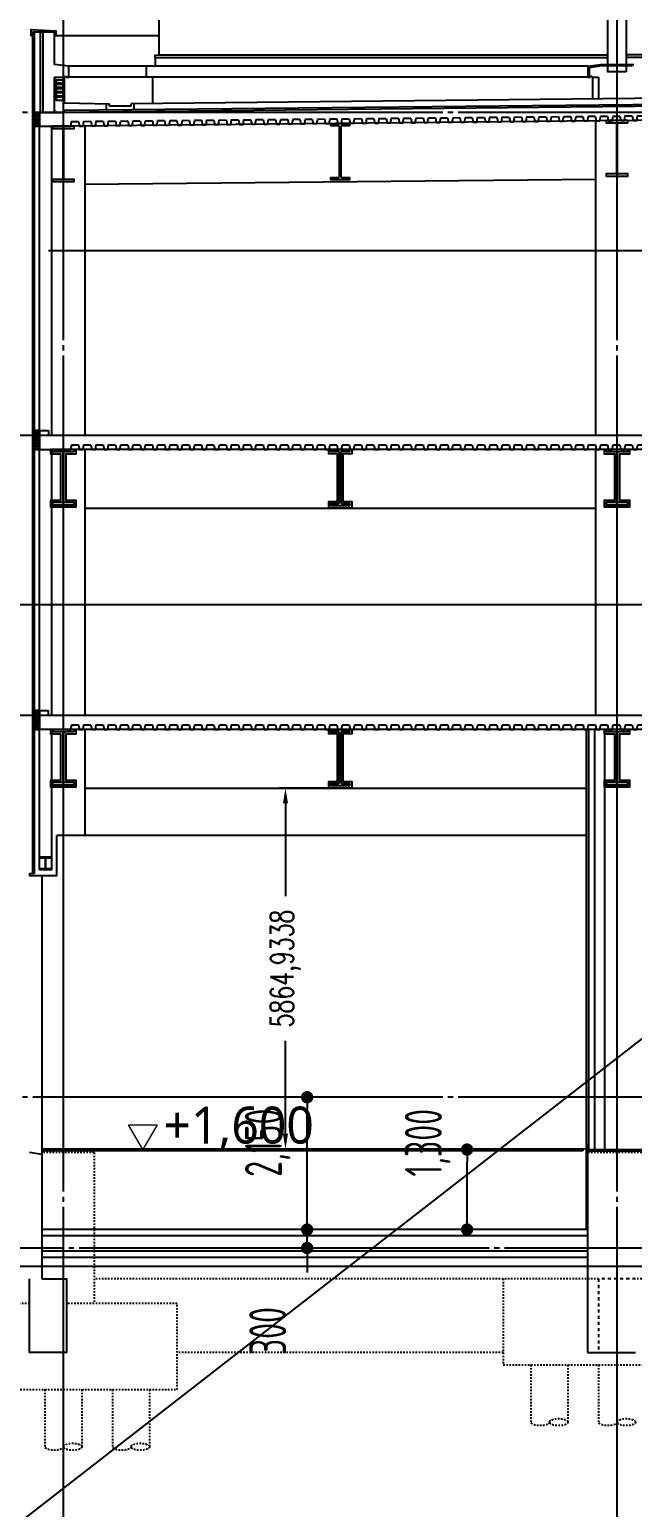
# Model space of a CAD drawing. Header units: millimetres. Extents: x -32710 to 654186, y -254124 to 420220.
# Drawn here: x 28650 to 38450, y 379285 to 403295 of the extents above; entities that cross this region are included whole.
import ezdxf

# ---------------------------------------------------------------- set-up
doc = ezdxf.new("R2010")
doc.units = ezdxf.units.MM
doc.header["$LTSCALE"] = 1000
doc.linetypes.add('TPH12-SEC-@E$0$CENTERK5', pattern=[6.916, 6.667, -0.083, 0.083, -0.083])
doc.linetypes.add('TPH12-SEC-@E$0$DOTK1', pattern=[0.1, 0.05, -0.05])
for name, color, linetype in [('DSMK', 10, 'Continuous'), ('TPH12-SEC-@E$0$A-DIM', 8, 'Continuous'), ('TPH12-SEC-@E$0$H-SIN', 252, 'TPH12-SEC-@E$0$CENTERK5'), ('TPH12-SEC-@E$0$KABE1', 252, 'Continuous'), ('TPH12-SEC-@E$0$KABE3', 252, 'Continuous'), ('TPH12-SEC-@E$0$KABED', 252, 'TPH12-SEC-@E$0$DOTK1'), ('TPH12-SEC-@E$0$SIAGE1', 252, 'Continuous'), ('TPH12-SEC-@E$0$SIAGE2', 252, 'Continuous'), ('TPH12-SEC-@E$0$SIAGE3', 252, 'Continuous'), ('TPH12-SEC-@E$0$SIN-M', 252, 'Continuous'), ('TPH12-SEC-@E$0$STEEL2', 252, 'Continuous'), ('TPH12-SEC-@E$0$STEEL3', 252, 'Continuous'), ('TPH12-SEC-@E$0$SUGATA3', 252, 'Continuous'), ('TPH12-SEC-@E$0$SUGATAD', 252, 'TPH12-SEC-@E$0$DOTK1')]:
    doc.layers.add(name, color=color, linetype=linetype)
doc.layers.add('TPH12-SEC-@E$0$HOJO1', color=252, linetype='Continuous', plot=False)
doc.styles.add('aa-txt', font='simplex.shx', dxfattribs={"width": 0.7, "bigfont": 'chineset.shx'})
doc.styles.add('TPH12-SEC-@E$0$dim-txt', font='isocp.shx', dxfattribs={"width": 0.7, "bigfont": 'chineset.shx'})
doc.styles.add('TPH12-SEC-@E$0$MtXpl_', font='Microsoft JhengHei.ttf')
doc.styles.add('TPH12-SEC-@E$0$STANDARD', font='txt')
doc.dimstyles.new('adim-1500', dxfattribs={"dimscale": 1000, "dimtxt": 0.375, "dimasz": 0.25, "dimexe": 0.1, "dimexo": 0.5, "dimgap": 0.15, "dimtad": 0, "dimdec": 4, "dimtxsty": 'aa-txt', "dimcen": 3.75, "dimclrd": 3, "dimclre": 3, "dimclrt": 256, "dimadec": 0, "dimazin": 0, "dimtfac": 1, "dimtdec": 4, "dimtmove": 0, "dimatfit": 3, "dimfxl": 0.1, "dimarcsym": 0})
doc.dimstyles.new('TPH12-SEC-@E$0$ARCH-dim-2000', dxfattribs={"dimscale": 2000, "dimtxt": 0.3, "dimasz": 0.1, "dimexe": 0.1, "dimexo": 0.1, "dimgap": 0.05, "dimtad": 1, "dimdec": 0, "dimrnd": 0.1, "dimdsep": 46, "dimlunit": 6, "dimtxsty": 'TPH12-SEC-@E$0$dim-txt', "dimblk": 'TPH12-SEC-@E$0$_Dot', "dimblk1": 'TPH12-SEC-@E$0$_Origin', "dimblk2": 'TPH12-SEC-@E$0$_Origin', "dimcen": 2, "dimclrd": 256, "dimclre": 256, "dimclrt": 256, "dimadec": 0, "dimazin": 0, "dimtfac": 1, "dimtdec": 1, "dimtix": 1, "dimtmove": 2, "dimatfit": 3, "dimldrblk": 'TPH12-SEC-@E$0$_Origin', "dimfxl": 1, "dimtvp": 1, "dimtolj": 1, "dimarcsym": 0})
doc.dimstyles.new('TPH12-SEC-@E$0$生成的_樣式__6', dxfattribs={"dimtxt": 60, "dimasz": 30.4, "dimexe": 0.18, "dimexo": 0.0625, "dimgap": 0, "dimtad": 1, "dimdec": 1, "dimzin": 0, "dimdsep": 46, "dimtxsty": 'TPH12-SEC-@E$0$STANDARD', "dimblk": 'TPH12-SEC-@E$0$ARROWHEAD_6', "dimblk1": 'TPH12-SEC-@E$0$ARROWHEAD_6', "dimblk2": 'TPH12-SEC-@E$0$ARROWHEAD_6', "dimcen": 0.09, "dimclrd": 12, "dimclre": 12, "dimclrt": 3, "dimazin": 0, "dimtfac": 1, "dimtdec": 4, "dimtmove": 0, "dimatfit": 3, "dimfxl": 1, "dimtolj": 1, "dimtzin": 0, "dimarcsym": 0})

# ---------------------------------------------------------------- blocks, each defined once
blk = doc.blocks.new('TPH12-SEC-@E$0$_Dot')
at = {"color": 0, "linetype": 'ByBlock', "lineweight": -2}
blk.add_line((-0.5, 0), (-1, 0), dxfattribs=at)
at = {"color": 0, "linetype": 'ByBlock', "const_width": 0.5}
blk.add_lwpolyline([(-0.25, 0, 1), (0.25, 0, 1)], format="xyb", close=True, dxfattribs=at)
blk = doc.blocks.new('*D2606')
at = {"layer": 'DEFPOINTS', "color": 0, "transparency": 16777216}
for p in [(35762, 385100), (35762, 385100), (35762, 383800)]:
    blk.add_point(p, dxfattribs=at)
at = {"layer": 'TPH12-SEC-@E$0$SIN-M', "lineweight": -2, "transparency": 16777216}
blk.add_line((35762, 384000), (35762, 384900), dxfattribs=at)
at = {"layer": 'TPH12-SEC-@E$0$SIN-M', "lineweight": -2, "transparency": 16777216, "xscale": 200, "yscale": 200, "zscale": 200}
for p, rotation in [((35762, 385100), 90), ((35762, 383800), 270)]:
    blk.add_blockref('TPH12-SEC-@E$0$_Dot', p, dxfattribs=dict(at, rotation=rotation))
at = {"layer": 'TPH12-SEC-@E$0$SIN-M', "transparency": 16777216, "insert": (35122, 385210), "char_height": 600, "attachment_point": 5, "rotation": 90, "style": 'TPH12-SEC-@E$0$dim-txt'}
blk.add_mtext('\\A1;1,300', dxfattribs=at)
blk = doc.blocks.new('TPH12-SEC-@E$0$_Origin')
at = {"color": 0, "linetype": 'ByBlock', "lineweight": -2}
blk.add_line((0, 0), (-1, 0), dxfattribs=at)
blk.add_circle((0, 0), 0.5, dxfattribs=at)
blk = doc.blocks.new('*D2608')
at = {"layer": 'DEFPOINTS', "color": 0, "transparency": 16777216}
for p in [(33162, 383800), (33162, 383800), (33162, 383500)]:
    blk.add_point(p, dxfattribs=at)
at = {"layer": 'TPH12-SEC-@E$0$SIN-M', "lineweight": -2, "transparency": 16777216}
for p, q in [((33162, 384000), (33162, 384200)), ((33162, 383500), (33162, 383800)), ((33162, 383300), (33162, 383100))]:
    blk.add_line(p, q, dxfattribs=at)
at = {"layer": 'TPH12-SEC-@E$0$SIN-M', "lineweight": -2, "transparency": 16777216, "xscale": 200, "yscale": 200, "zscale": 200}
for p, rotation in [((33162, 383800), 270), ((33162, 383500), 90)]:
    blk.add_blockref('TPH12-SEC-@E$0$_Dot', p, dxfattribs=dict(at, rotation=rotation))
at = {"layer": 'TPH12-SEC-@E$0$SIN-M', "transparency": 16777216, "insert": (32522, 382150), "char_height": 600, "attachment_point": 5, "rotation": 90, "style": 'TPH12-SEC-@E$0$dim-txt'}
blk.add_mtext('\\A1;300', dxfattribs=at)
blk = doc.blocks.new('*D2609')
at = {"layer": 'DEFPOINTS', "color": 0, "transparency": 16777216}
for p in [(33162, 385950), (33162, 385950), (33162, 383800)]:
    blk.add_point(p, dxfattribs=at)
at = {"layer": 'TPH12-SEC-@E$0$SIN-M', "lineweight": -2, "transparency": 16777216}
blk.add_line((33162, 384000), (33162, 385750), dxfattribs=at)
at = {"layer": 'TPH12-SEC-@E$0$SIN-M', "lineweight": -2, "transparency": 16777216, "xscale": 200, "yscale": 200, "zscale": 200}
for p, rotation in [((33162, 385950), 90), ((33162, 383800), 270)]:
    blk.add_blockref('TPH12-SEC-@E$0$_Dot', p, dxfattribs=dict(at, rotation=rotation))
at = {"layer": 'TPH12-SEC-@E$0$SIN-M', "transparency": 16777216, "insert": (32522, 385210), "char_height": 600, "attachment_point": 5, "rotation": 90, "style": 'TPH12-SEC-@E$0$dim-txt'}
blk.add_mtext('\\A1;2,150', dxfattribs=at)
blk = doc.blocks.new('TPH12-SEC-@E$0$ARROWHEAD_6')
at = {"color": 0, "linetype": 'Continuous', "lineweight": 0}
for p, q in [((0, 0), (-1, 0)), ((-0.5, -0.5), (0.5, 0.5))]:
    blk.add_line(p, q, dxfattribs=at)
blk = doc.blocks.new('*D2866')
at = {"layer": 'DEFPOINTS', "color": 0, "linetype": 'Continuous', "transparency": 16777216}
for p in [(-273201, -2750), (-244950, -2750), (-269552, -8450)]:
    blk.add_point(p, dxfattribs=at)
at = {"layer": 'TPH12-SEC-@E$0$A-DIM', "color": 12, "linetype": 'Continuous', "lineweight": -2, "transparency": 16777216}
for p, q in [((-244950, -2750), (-273201, -2750)), ((-273201, -2780), (-273201, -4767)), ((-273201, -8420), (-273201, -6433)), ((-269552, -8450), (-273201, -8450))]:
    blk.add_line(p, q, dxfattribs=at)
at = {"layer": 'TPH12-SEC-@E$0$A-DIM', "color": 12, "linetype": 'Continuous', "lineweight": -2, "transparency": 16777216, "xscale": 30.40000000000001, "yscale": 30.40000000000001, "zscale": 30.40000000000001}
for p, rotation in [((-273201, -2750), 90), ((-273201, -8450), 270)]:
    blk.add_blockref('TPH12-SEC-@E$0$ARROWHEAD_6', p, dxfattribs=dict(at, rotation=rotation))
at = {"layer": 'TPH12-SEC-@E$0$A-DIM', "color": 3, "linetype": 'Continuous', "lineweight": 0, "transparency": 16777216, "insert": (-273201, -5600), "char_height": 500, "attachment_point": 5, "rotation": 90, "style": 'TPH12-SEC-@E$0$STANDARD'}
blk.add_mtext('\\A1;5700', dxfattribs=at)
blk = doc.blocks.new('*D2867')
at = {"layer": 'DEFPOINTS', "color": 0, "linetype": 'Continuous', "transparency": 16777216}
for p in [(-274476, 0), (-273201, 0), (-244950, -2750)]:
    blk.add_point(p, dxfattribs=at)
at = {"layer": 'TPH12-SEC-@E$0$A-DIM', "color": 12, "linetype": 'Continuous', "lineweight": -2, "transparency": 16777216}
for p, q in [((-274476, 0), (-273200, 0)), ((-273201, -30), (-273201, -500)), ((-273201, -2720), (-273201, -2250)), ((-244950, -2750), (-273201, -2750))]:
    blk.add_line(p, q, dxfattribs=at)
at = {"layer": 'TPH12-SEC-@E$0$A-DIM', "color": 12, "linetype": 'Continuous', "lineweight": -2, "transparency": 16777216, "xscale": 30.40000000000001, "yscale": 30.40000000000001, "zscale": 30.40000000000001}
for p, rotation in [((-273201, 0), 90), ((-273201, -2750), 270)]:
    blk.add_blockref('TPH12-SEC-@E$0$ARROWHEAD_6', p, dxfattribs=dict(at, rotation=rotation))
at = {"layer": 'TPH12-SEC-@E$0$A-DIM', "color": 3, "linetype": 'Continuous', "lineweight": 0, "transparency": 16777216, "insert": (-273201, -1375), "char_height": 500, "attachment_point": 5, "rotation": 90, "style": 'TPH12-SEC-@E$0$STANDARD'}
blk.add_mtext('\\A1;2750', dxfattribs=at)
blk = doc.blocks.new('*D2869')
at = {"layer": 'DEFPOINTS', "color": 0, "linetype": 'Continuous', "transparency": 16777216}
for p in [(-273201, 8000), (-245200, 8000), (-261750, 6200)]:
    blk.add_point(p, dxfattribs=at)
at = {"layer": 'TPH12-SEC-@E$0$A-DIM', "color": 12, "linetype": 'Continuous', "lineweight": -2, "transparency": 16777216}
for p, q in [((-245200, 8000), (-273201, 8000)), ((-273201, 7970), (-273201, 7850)), ((-273201, 6230), (-273201, 6350)), ((-261750, 6200), (-273201, 6200))]:
    blk.add_line(p, q, dxfattribs=at)
at = {"layer": 'TPH12-SEC-@E$0$A-DIM', "color": 12, "linetype": 'Continuous', "lineweight": -2, "transparency": 16777216, "xscale": 30.40000000000001, "yscale": 30.40000000000001, "zscale": 30.40000000000001}
for p, rotation in [((-273201, 8000), 90), ((-273201, 6200), 270)]:
    blk.add_blockref('TPH12-SEC-@E$0$ARROWHEAD_6', p, dxfattribs=dict(at, rotation=rotation))
at = {"layer": 'TPH12-SEC-@E$0$A-DIM', "color": 3, "linetype": 'Continuous', "lineweight": 0, "transparency": 16777216, "insert": (-273201, 7100), "char_height": 500, "attachment_point": 5, "rotation": 90, "style": 'TPH12-SEC-@E$0$STANDARD'}
blk.add_mtext('\\A1;1800', dxfattribs=at)
blk = doc.blocks.new('*D2870')
at = {"layer": 'DEFPOINTS', "color": 0, "linetype": 'Continuous', "transparency": 16777216}
for p in [(-274476, 10750), (-273201, 10750), (-245200, 8000)]:
    blk.add_point(p, dxfattribs=at)
at = {"layer": 'TPH12-SEC-@E$0$A-DIM', "color": 12, "linetype": 'Continuous', "lineweight": -2, "transparency": 16777216}
for p, q in [((-274476, 10750), (-273200, 10750)), ((-273201, 10720), (-273201, 10250)), ((-273201, 8030), (-273201, 8500)), ((-245200, 8000), (-273201, 8000))]:
    blk.add_line(p, q, dxfattribs=at)
at = {"layer": 'TPH12-SEC-@E$0$A-DIM', "color": 12, "linetype": 'Continuous', "lineweight": -2, "transparency": 16777216, "xscale": 30.40000000000001, "yscale": 30.40000000000001, "zscale": 30.40000000000001}
for p, rotation in [((-273201, 10750), 90), ((-273201, 8000), 270)]:
    blk.add_blockref('TPH12-SEC-@E$0$ARROWHEAD_6', p, dxfattribs=dict(at, rotation=rotation))
at = {"layer": 'TPH12-SEC-@E$0$A-DIM', "color": 3, "linetype": 'Continuous', "lineweight": 0, "transparency": 16777216, "insert": (-273201, 9375), "char_height": 500, "attachment_point": 5, "rotation": 90, "style": 'TPH12-SEC-@E$0$STANDARD'}
blk.add_mtext('\\A1;2750', dxfattribs=at)
blk = doc.blocks.new('*D3665')
at = {"layer": 'DEFPOINTS', "color": 0}
for p in [(32810, 390972), (33996, 390972), (30199, 385107)]:
    blk.add_point(p, dxfattribs=at)
at = {"layer": 'DSMK', "color": 3, "lineweight": -2, "transparency": 16777216}
for p, q in [((33496, 390972), (32710, 390972)), ((32810, 390722), (32810, 389215)), ((32810, 385357), (32810, 386865)), ((30699, 385107), (32910, 385107))]:
    blk.add_line(p, q, dxfattribs=at)
at = {"layer": 'DSMK', "color": 3, "transparency": 16777216}
for points in [[(32768, 390722), (32851, 390722), (32810, 390972)], [(32768, 385357), (32851, 385357), (32810, 385107)]]:
    blk.add_solid(points, dxfattribs=at)
at = {"layer": 'DSMK', "transparency": 16777216, "insert": (32810, 388040), "char_height": 375, "attachment_point": 5, "rotation": 90, "style": 'aa-txt'}
blk.add_mtext('5864,9338', dxfattribs=at)
blk = doc.blocks.new('TPH12-SEC-@E$0$A$C9ff6b36b')
at = {"layer": 'TPH12-SEC-@E$0$A-DIM', "color": 3, "lineweight": 0}
for p, q in [((-260807.61, -850), (-261039.61, -450)), ((-261039.61, -450), (-260575.61, -450)), ((-260575.61, -450), (-260807.61, -850))]:
    blk.add_line(p, q, dxfattribs=at)
at = {"layer": 'TPH12-SEC-@E$0$A-DIM', "color": 12, "lineweight": 0}
for q in [(-261607.61, -850), (-260507.61, -850)]:
    blk.add_line((-260807.61, -850), q, dxfattribs=at)
at = {"layer": 'TPH12-SEC-@E$0$A-DIM', "color": 3, "style": 'TPH12-SEC-@E$0$MtXpl_'}
blk.add_text('+1,600', height=600, dxfattribs=at).set_placement((-260472.83, -753.15))
at = {"layer": 'TPH12-SEC-@E$0$A-DIM', "color": 12, "linetype": 'Continuous', "lineweight": 0}
for base, p1, p2, picture, middle in [((-273200.66, 10750), (-245200, 8000), (-274476.16, 10750), '*D2870', (-273200.66, 9375)), ((-273200.66, 8000), (-261750, 6200), (-245200, 8000), '*D2869', (-273200.66, 7100)), ((-273200.66, 0), (-244950, -2750), (-274476.16, 0), '*D2867', (-273200.66, -1375)), ((-273200.66, -2750), (-269551.9, -8450), (-244950, -2750), '*D2866', (-273200.66, -5600))]:
    dim = blk.add_linear_dim(base=base, p1=p1, p2=p2, angle=90, dimstyle='TPH12-SEC-@E$0$生成的_樣式__6', override={"dimtxt": 500, "dimdec": 0}, dxfattribs=at)
    dim.commit()
    dim.dimension.update_dxf_attribs({"geometry": picture, "text_midpoint": middle, "dimtype": 128, "text_rotation": 90})
blk = doc.blocks.new('TPH12-SEC-@E')
at = {"layer": 'TPH12-SEC-@E$0$SIAGE3'}
h = blk.add_hatch(dxfattribs=at)
h.set_pattern_fill('ANSI37', color=256, scale=10, style=0)
h.paths.add_polyline_path([(28735, 401725), (28810, 401725), (28810, 401950), (28735, 401950)])
h = blk.add_hatch(dxfattribs=at)
h.set_pattern_fill('ANSI37', color=256, scale=10, style=0)
h.set_pattern_definition([(45, (-264255, -75250), (-22.4506403, 22.4506403), []), (135, (-264255, -75250), (-22.4506403, -22.4506403), [])])
h.paths.add_polyline_path([(28735, 396475), (28810, 396475), (28810, 396780), (28735, 396780)])
h = blk.add_hatch(dxfattribs=at)
h.set_pattern_fill('ANSI37', color=256, scale=10, style=0)
h.set_pattern_definition([(45, (-264255, -79800), (-22.4506403, 22.4506403), []), (135, (-264255, -79800), (-22.4506403, -22.4506403), [])])
h.paths.add_polyline_path([(28735, 391925), (28810, 391925), (28810, 392230), (28735, 392230)])
at = {"layer": 'TPH12-SEC-@E$0$H-SIN'}
for p, q in [((29200, 377500), (29200, 414000)), ((38200, 377500), (38200, 414000)), ((49200, 401950), (18729.6, 401950)), ((298929.6, 396700), (18729.6, 396700)), ((49200, 392150), (18729.6, 392150)), ((49200, 385950), (18729.6, 385950)), ((298929.6, 383500), (18729.6, 383500))]:
    blk.add_line(p, q, dxfattribs=at)
at = {"layer": 'TPH12-SEC-@E$0$HOJO1'}
blk.add_line((47500, 399700), (28960, 399700), dxfattribs=at)
at = {"layer": 'TPH12-SEC-@E$0$KABE1'}
for p, q in [((28870, 401950), (28870, 403255)), ((29220, 402520), (29230, 402520)), ((37730, 402520), (37770, 402520)), ((37790, 402520), (37800, 402520)), ((28810, 401950), (28810, 401725)), ((28810, 401950), (29200, 401950)), ((28810, 401725), (29320, 401725)), ((28810, 396780), (28810, 396475)), ((28810, 396780), (28960, 396780)), ((28960, 396780), (28960, 396700)), ((28810, 396475), (29320, 396475)), ((28810, 392230), (28960, 392230)), ((28810, 392230), (28810, 392130)), ((28810, 392230), (28810, 391925)), ((28960, 392150), (28960, 392230)), ((29320, 391925), (28810, 391925)), ((37700, 391925), (37700, 385100)), ((28850, 385020), (28650, 385050)), ((28850, 385020), (28850, 383000)), ((37720, 383800), (37720, 381800)), ((37720, 383450), (28850, 383450)), ((37720, 381800), (38500, 381800))]:
    blk.add_line(p, q, dxfattribs=at)
for points in [[(29230, 402520), (29230, 402535), (29245, 402535), (29250, 402520)], [(37790, 402520), (37790, 402535), (37775, 402535), (37770, 402520)], [(28850, 383000), (29250, 383000), (29250, 381800), (28650, 381800), (28650, 383000)]]:
    blk.add_lwpolyline(points, dxfattribs=at)
at = {"layer": 'TPH12-SEC-@E$0$KABE3'}
for p, q in [((37750, 402680), (37950, 402710)), ((37750, 402520), (37750, 402680)), ((37950, 402710), (38450, 402710)), ((46670, 402124.7), (29200, 401950)), ((29900, 401987), (29900, 402084.6)), ((30350, 401991.5), (30350, 402091.5)), ((37720, 385080), (47650, 385080)), ((37720, 385080), (37720, 383800)), ((37720, 383700), (28850, 383700))]:
    blk.add_line(p, q, dxfattribs=at)
at = {"layer": 'TPH12-SEC-@E$0$KABE3', "const_width": 10}
blk.add_lwpolyline([(29096.7, 401958.5), (29055.2, 402000), (29055.2, 402470)], dxfattribs=at)
at = {"layer": 'TPH12-SEC-@E$0$KABED'}
for p, q in [((38500, 383000), (37900, 383000)), ((37900, 383000), (37900, 381800))]:
    blk.add_line(p, q, dxfattribs=at)
at = {"layer": 'TPH12-SEC-@E$0$SIAGE1'}
for p, q in [((28700, 403255), (28700, 389590)), ((29050, 403255), (28900, 403255)), ((29050, 403255), (29050, 402730)), ((29290, 402700), (29050, 402730)), ((29290, 402520), (29290, 402700)), ((37730, 402700), (37930, 402730)), ((37730, 402520), (37730, 402700)), ((37930, 402730), (38470, 402730)), ((29220, 402100.6), (29220, 402520)), ((29250, 402520), (29290, 402520)), ((37800, 402520), (37800, 402166)), ((46500, 402253), (30300, 402091)), ((46500, 402153), (29220, 401980.2)), ((29950, 402083.4), (29220, 402100.6)), ((29220, 401959.7), (29220, 401980.2)), ((29950, 402050), (29950, 402083.4)), ((30300, 402050), (29950, 402050)), ((30300, 402050), (30300, 402091)), ((47600, 396700), (28960, 396700)), ((47500, 392150), (28960, 392150)), ((38000, 385100), (38000, 391925)), ((29094.9, 389560), (29094.9, 390200)), ((37700, 390200), (29094.9, 390200)), ((28725, 389590), (28700, 389590)), ((37700, 385100), (47650, 385100)), ((37700, 385100), (37700, 383800)), ((37720, 383800), (28850, 383800))]:
    blk.add_line(p, q, dxfattribs=at)
for points in [[(28700, 403195), (28675, 403195), (28675, 403295), (29075, 403275), (29075, 403195), (29050, 403195)], [(28725, 389635), (28725, 389585), (28650, 389580), (28650, 389550), (29094.9, 389550), (29094.9, 389560)], [(37719.5, 385192.4), (37719.5, 385110), (37642.5, 385107.1), (37642.5, 385077.1)]]:
    blk.add_lwpolyline(points, dxfattribs=at)
at = {"layer": 'TPH12-SEC-@E$0$SIAGE2'}
blk.add_line((29060, 402470), (29050, 402470), dxfattribs=at)
for points in [[(29262, 401725.6), (29320, 401726.2), (29334.2, 401801.3), (29446.2, 401802.5)], [(29446.2, 401802.5), (29462, 401727.6), (29520, 401728.2), (29534.2, 401803.3), (29646.2, 401804.5)], [(29646.2, 401804.5), (29662, 401729.6), (29720, 401730.2), (29734.2, 401805.3), (29846.2, 401806.5)], [(29846.2, 401806.5), (29862, 401731.6), (29920, 401732.2), (29934.2, 401807.3), (30046.2, 401808.5)], [(30046.2, 401808.5), (30062, 401733.6), (30120, 401734.2), (30134.2, 401809.3), (30246.2, 401810.5)], [(30246.2, 401810.5), (30261.9, 401735.6), (30319.9, 401736.2), (30334.2, 401811.3), (30446.2, 401812.5)], [(30446.2, 401812.5), (30461.9, 401737.6), (30519.9, 401738.2), (30534.2, 401813.3), (30646.2, 401814.5)], [(30646.2, 401814.5), (30661.9, 401739.6), (30719.9, 401740.2), (30734.2, 401815.3), (30846.2, 401816.5)], [(30846.2, 401816.5), (30861.9, 401741.6), (30919.9, 401742.2), (30934.2, 401817.3), (31046.2, 401818.5)], [(31046.2, 401818.5), (31061.9, 401743.6), (31119.9, 401744.2), (31134.2, 401819.3), (31246.1, 401820.5)], [(31246.1, 401820.5), (31261.9, 401745.6), (31319.9, 401746.2), (31334.1, 401821.3), (31446.1, 401822.5)], [(31446.1, 401822.5), (31461.9, 401747.6), (31519.9, 401748.2), (31534.1, 401823.3), (31646.1, 401824.5)], [(31646.1, 401824.5), (31661.9, 401749.6), (31719.9, 401750.2), (31734.1, 401825.3), (31846.1, 401826.5)], [(31846.1, 401826.5), (31861.9, 401751.6), (31919.9, 401752.2), (31934.1, 401827.3), (32046.1, 401828.5)], [(32046.1, 401828.5), (32061.9, 401753.6), (32119.9, 401754.2), (32134.1, 401829.3), (32246.1, 401830.5)], [(32246.1, 401830.5), (32261.8, 401755.6), (32319.8, 401756.2), (32334.1, 401831.3), (32446.1, 401832.5)], [(32446.1, 401832.5), (32461.8, 401757.6), (32519.8, 401758.2), (32534.1, 401833.3), (32646.1, 401834.5)], [(32646.1, 401834.5), (32661.8, 401759.6), (32719.8, 401760.2), (32734.1, 401835.3), (32846.1, 401836.5)], [(32846.1, 401836.5), (32861.8, 401761.6), (32919.8, 401762.2), (32934.1, 401837.3), (33046.1, 401838.5)], [(33046.1, 401838.5), (33061.8, 401763.6), (33119.8, 401764.2), (33134.1, 401839.3), (33246, 401840.5)], [(33246, 401840.5), (33261.8, 401765.6), (33319.8, 401766.2), (33334, 401841.3), (33446, 401842.5)], [(33446, 401842.5), (33461.8, 401767.6), (33519.8, 401768.2), (33534, 401843.3), (33646, 401844.5)], [(33646, 401844.5), (33661.8, 401769.6), (33719.8, 401770.2), (33734, 401845.3), (33846, 401846.5)], [(33846, 401846.5), (33861.8, 401771.6), (33919.8, 401772.2), (33934, 401847.3), (34046, 401848.5)], [(34046, 401848.5), (34061.8, 401773.6), (34119.8, 401774.2), (34134, 401849.3), (34246, 401850.5)], [(34246, 401850.5), (34261.7, 401775.6), (34319.7, 401776.2), (34334, 401851.3), (34446, 401852.5)], [(34446, 401852.5), (34461.7, 401777.6), (34519.7, 401778.2), (34534, 401853.3), (34646, 401854.5)], [(34646, 401854.5), (34661.7, 401779.6), (34719.7, 401780.2), (34734, 401855.3), (34846, 401856.5)], [(34846, 401856.5), (34861.7, 401781.6), (34919.7, 401782.2), (34934, 401857.3), (35046, 401858.5)], [(35046, 401858.5), (35061.7, 401783.6), (35119.7, 401784.2), (35134, 401859.3), (35245.9, 401860.5)], [(35245.9, 401860.5), (35261.7, 401785.6), (35319.7, 401786.2), (35333.9, 401861.3), (35445.9, 401862.5)], [(35445.9, 401862.5), (35461.7, 401787.6), (35519.7, 401788.2), (35533.9, 401863.3), (35645.9, 401864.5)], [(35645.9, 401864.5), (35661.7, 401789.6), (35719.7, 401790.2), (35733.9, 401865.3), (35845.9, 401866.5)], [(35845.9, 401866.5), (35861.7, 401791.6), (35919.7, 401792.2), (35933.9, 401867.3), (36045.9, 401868.5)], [(36045.9, 401868.5), (36061.7, 401793.6), (36119.7, 401794.2), (36133.9, 401869.3), (36245.9, 401870.5)], [(36245.9, 401870.5), (36261.6, 401795.6), (36319.6, 401796.2), (36333.9, 401871.3), (36445.9, 401872.5)], [(36445.9, 401872.5), (36461.6, 401797.6), (36519.6, 401798.2), (36533.9, 401873.3), (36645.9, 401874.5)], [(36645.9, 401874.5), (36661.6, 401799.6), (36719.6, 401800.2), (36733.9, 401875.3), (36845.9, 401876.5)], [(36845.9, 401876.5), (36861.6, 401801.6), (36919.6, 401802.2), (36933.9, 401877.3), (37045.9, 401878.5)], [(37045.9, 401878.5), (37061.6, 401803.6), (37119.6, 401804.2), (37133.9, 401879.3), (37245.8, 401880.5)], [(37245.8, 401880.5), (37261.6, 401805.6), (37319.6, 401806.2), (37333.8, 401881.3), (37445.8, 401882.5)], [(37445.8, 401882.5), (37461.6, 401807.6), (37519.6, 401808.2), (37533.8, 401883.3), (37645.8, 401884.5)], [(37645.8, 401884.5), (37661.6, 401809.6), (37719.6, 401810.2), (37733.8, 401885.3), (37845.8, 401886.5)], [(37845.8, 401886.5), (37861.6, 401811.6), (37919.6, 401812.2), (37933.8, 401887.3), (38045.8, 401888.5)], [(38045.8, 401888.5), (38061.6, 401813.6), (38119.6, 401814.2), (38133.8, 401889.3), (38245.8, 401890.5)], [(38245.8, 401890.5), (38261.5, 401815.6), (38319.5, 401816.2), (38333.8, 401891.3), (38445.8, 401892.5)], [(38445.8, 401892.5), (38461.5, 401817.6), (38519.5, 401818.2), (38533.8, 401893.3), (38645.8, 401894.5)], [(29262, 396475), (29320, 396475), (29335, 396550), (29447, 396550)], [(29447, 396550), (29462, 396475), (29520, 396475), (29535, 396550), (29647, 396550)], [(29647, 396550), (29662, 396475), (29720, 396475), (29735, 396550), (29847, 396550)], [(29847, 396550), (29862, 396475), (29920, 396475), (29935, 396550), (30047, 396550)], [(30047, 396550), (30062, 396475), (30120, 396475), (30135, 396550), (30247, 396550)], [(30247, 396550), (30262, 396475), (30320, 396475), (30335, 396550), (30447, 396550)], [(30447, 396550), (30462, 396475), (30520, 396475), (30535, 396550), (30647, 396550)], [(30647, 396550), (30662, 396475), (30720, 396475), (30735, 396550), (30847, 396550)], [(30847, 396550), (30862, 396475), (30920, 396475), (30935, 396550), (31047, 396550)], [(31047, 396550), (31062, 396475), (31120, 396475), (31135, 396550), (31247, 396550)], [(31247, 396550), (31262, 396475), (31320, 396475), (31335, 396550), (31447, 396550)], [(31447, 396550), (31462, 396475), (31520, 396475), (31535, 396550), (31647, 396550)], [(31647, 396550), (31662, 396475), (31720, 396475), (31735, 396550), (31847, 396550)], [(31847, 396550), (31862, 396475), (31920, 396475), (31935, 396550), (32047, 396550)], [(32047, 396550), (32062, 396475), (32120, 396475), (32135, 396550), (32247, 396550)], [(32247, 396550), (32262, 396475), (32320, 396475), (32335, 396550), (32447, 396550)], [(32447, 396550), (32462, 396475), (32520, 396475), (32535, 396550), (32647, 396550)], [(32647, 396550), (32662, 396475), (32720, 396475), (32735, 396550), (32847, 396550)], [(32847, 396550), (32862, 396475), (32920, 396475), (32935, 396550), (33047, 396550)], [(33047, 396550), (33062, 396475), (33120, 396475), (33135, 396550), (33247, 396550)], [(33247, 396550), (33262, 396475), (33320, 396475), (33335, 396550), (33447, 396550)], [(33447, 396550), (33462, 396475), (33520, 396475), (33535, 396550), (33647, 396550)], [(33647, 396550), (33662, 396475), (33720, 396475), (33735, 396550), (33847, 396550)], [(33847, 396550), (33862, 396475), (33920, 396475), (33935, 396550), (34047, 396550)], [(34047, 396550), (34062, 396475), (34120, 396475), (34135, 396550), (34247, 396550)], [(34247, 396550), (34262, 396475), (34320, 396475), (34335, 396550), (34447, 396550)], [(34447, 396550), (34462, 396475), (34520, 396475), (34535, 396550), (34647, 396550)], [(34647, 396550), (34662, 396475), (34720, 396475), (34735, 396550), (34847, 396550)], [(34847, 396550), (34862, 396475), (34920, 396475), (34935, 396550), (35047, 396550)], [(35047, 396550), (35062, 396475), (35120, 396475), (35135, 396550), (35247, 396550)], [(35247, 396550), (35262, 396475), (35320, 396475), (35335, 396550), (35447, 396550)], [(35447, 396550), (35462, 396475), (35520, 396475), (35535, 396550), (35647, 396550)], [(35647, 396550), (35662, 396475), (35720, 396475), (35735, 396550), (35847, 396550)], [(35847, 396550), (35862, 396475), (35920, 396475), (35935, 396550), (36047, 396550)], [(36047, 396550), (36062, 396475), (36120, 396475), (36135, 396550), (36247, 396550)], [(36247, 396550), (36262, 396475), (36320, 396475), (36335, 396550), (36447, 396550)], [(36447, 396550), (36462, 396475), (36520, 396475), (36535, 396550), (36647, 396550)], [(36647, 396550), (36662, 396475), (36720, 396475), (36735, 396550), (36847, 396550)], [(36847, 396550), (36862, 396475), (36920, 396475), (36935, 396550), (37047, 396550)], [(37047, 396550), (37062, 396475), (37120, 396475), (37135, 396550), (37247, 396550)], [(37247, 396550), (37262, 396475), (37320, 396475), (37335, 396550), (37447, 396550)], [(37447, 396550), (37462, 396475), (37520, 396475), (37535, 396550), (37647, 396550)], [(37647, 396550), (37662, 396475), (37720, 396475), (37735, 396550), (37847, 396550)], [(37847, 396550), (37862, 396475), (37920, 396475), (37935, 396550), (38047, 396550)], [(38047, 396550), (38062, 396475), (38120, 396475), (38135, 396550), (38247, 396550)], [(38247, 396550), (38262, 396475), (38320, 396475), (38335, 396550), (38447, 396550)], [(38447, 396550), (38462, 396475), (38520, 396475), (38535, 396550), (38647, 396550)], [(29262, 391925), (29320, 391925), (29335, 392000), (29447, 392000)], [(29447, 392000), (29462, 391925), (29520, 391925), (29535, 392000), (29647, 392000)], [(29647, 392000), (29662, 391925), (29720, 391925), (29735, 392000), (29847, 392000)], [(29847, 392000), (29862, 391925), (29920, 391925), (29935, 392000), (30047, 392000)], [(30047, 392000), (30062, 391925), (30120, 391925), (30135, 392000), (30247, 392000)], [(30247, 392000), (30262, 391925), (30320, 391925), (30335, 392000), (30447, 392000)], [(30447, 392000), (30462, 391925), (30520, 391925), (30535, 392000), (30647, 392000)], [(30647, 392000), (30662, 391925), (30720, 391925), (30735, 392000), (30847, 392000)], [(30847, 392000), (30862, 391925), (30920, 391925), (30935, 392000), (31047, 392000)], [(31047, 392000), (31062, 391925), (31120, 391925), (31135, 392000), (31247, 392000)], [(31247, 392000), (31262, 391925), (31320, 391925), (31335, 392000), (31447, 392000)], [(31447, 392000), (31462, 391925), (31520, 391925), (31535, 392000), (31647, 392000)], [(31647, 392000), (31662, 391925), (31720, 391925), (31735, 392000), (31847, 392000)], [(31847, 392000), (31862, 391925), (31920, 391925), (31935, 392000), (32047, 392000)], [(32047, 392000), (32062, 391925), (32120, 391925), (32135, 392000), (32247, 392000)], [(32247, 392000), (32262, 391925), (32320, 391925), (32335, 392000), (32447, 392000)], [(32447, 392000), (32462, 391925), (32520, 391925), (32535, 392000), (32647, 392000)], [(32647, 392000), (32662, 391925), (32720, 391925), (32735, 392000), (32847, 392000)], [(32847, 392000), (32862, 391925), (32920, 391925), (32935, 392000), (33047, 392000)], [(33047, 392000), (33062, 391925), (33120, 391925), (33135, 392000), (33247, 392000)], [(33247, 392000), (33262, 391925), (33320, 391925), (33335, 392000), (33447, 392000)], [(33447, 392000), (33462, 391925), (33520, 391925), (33535, 392000), (33647, 392000)], [(33647, 392000), (33662, 391925), (33720, 391925), (33735, 392000), (33847, 392000)], [(33847, 392000), (33862, 391925), (33920, 391925), (33935, 392000), (34047, 392000)], [(34047, 392000), (34062, 391925), (34120, 391925), (34135, 392000), (34247, 392000)], [(34247, 392000), (34262, 391925), (34320, 391925), (34335, 392000), (34447, 392000)], [(34447, 392000), (34462, 391925), (34520, 391925), (34535, 392000), (34647, 392000)], [(34647, 392000), (34662, 391925), (34720, 391925), (34735, 392000), (34847, 392000)], [(34847, 392000), (34862, 391925), (34920, 391925), (34935, 392000), (35047, 392000)], [(35047, 392000), (35062, 391925), (35120, 391925), (35135, 392000), (35247, 392000)], [(35247, 392000), (35262, 391925), (35320, 391925), (35335, 392000), (35447, 392000)], [(35447, 392000), (35462, 391925), (35520, 391925), (35535, 392000), (35647, 392000)], [(35647, 392000), (35662, 391925), (35720, 391925), (35735, 392000), (35847, 392000)], [(35847, 392000), (35862, 391925), (35920, 391925), (35935, 392000), (36047, 392000)], [(36047, 392000), (36062, 391925), (36120, 391925), (36135, 392000), (36247, 392000)], [(36247, 392000), (36262, 391925), (36320, 391925), (36335, 392000), (36447, 392000)], [(36447, 392000), (36462, 391925), (36520, 391925), (36535, 392000), (36647, 392000)], [(36647, 392000), (36662, 391925), (36720, 391925), (36735, 392000), (36847, 392000)], [(36847, 392000), (36862, 391925), (36920, 391925), (36935, 392000), (37047, 392000)], [(37047, 392000), (37062, 391925), (37120, 391925), (37135, 392000), (37247, 392000)], [(37247, 392000), (37262, 391925), (37320, 391925), (37335, 392000), (37447, 392000)], [(37447, 392000), (37462, 391925), (37520, 391925), (37535, 392000), (37647, 392000)], [(37647, 392000), (37662, 391925), (37720, 391925), (37735, 392000), (37847, 392000)], [(37847, 392000), (37862, 391925), (37920, 391925), (37935, 392000), (38047, 392000)], [(38047, 392000), (38062, 391925), (38120, 391925), (38135, 392000), (38247, 392000)], [(38247, 392000), (38262, 391925), (38320, 391925), (38335, 392000), (38447, 392000)], [(38447, 392000), (38462, 391925), (38520, 391925), (38535, 392000), (38647, 392000)]]:
    blk.add_lwpolyline(points, dxfattribs=at)
at = {"layer": 'TPH12-SEC-@E$0$SIAGE3'}
for p, q in [((29050, 403255), (28700, 403255)), ((28725, 403255), (28725, 389590)), ((28825, 403255), (28825, 401950)), ((29050, 402520), (29220, 402520)), ((29050, 402520), (29050, 401948)), ((29080, 402470), (29050, 402500)), ((37800, 402520), (37900, 402520)), ((37900, 402520), (37900, 402167)), ((37735, 391925), (37735, 385100)), ((37835, 391925), (37835, 385100)), ((28850, 383350), (37720, 383350))]:
    blk.add_line(p, q, dxfattribs=at)
for points in [[(29190, 402425), (29090, 402425), (29090, 402480), (29190, 402480)], [(29190, 402355), (29090, 402355), (29090, 402410), (29190, 402410)], [(29190, 402285), (29090, 402285), (29090, 402340), (29190, 402340)], [(29190, 402215), (29090, 402215), (29090, 402270), (29190, 402270)], [(29190, 402145), (29090, 402145), (29090, 402200), (29190, 402200)], [(28735, 401725), (28810, 401725), (28810, 401950), (28735, 401950)], [(28735, 396475), (28810, 396475), (28810, 396780), (28735, 396780)], [(29410, 396475), (28990, 396475), (28990, 396404), (29155.5, 396404), (29155.5, 395646), (28990, 395646), (28990, 395540), (29410, 395540), (29410, 395646), (29244.5, 395646), (29244.5, 396404), (29410, 396404)], [(33513.5, 396475), (33886.5, 396475), (33886.5, 396403), (33744.5, 396403), (33744.5, 395629), (33886.5, 395629), (33886.5, 395522), (33513.5, 395522), (33513.5, 395629), (33655.5, 395629), (33655.5, 396403), (33513.5, 396403)], [(38410, 396475), (37990, 396475), (37990, 396404), (38155.5, 396404), (38155.5, 395646), (37990, 395646), (37990, 395540), (38410, 395540), (38410, 395646), (38244.5, 395646), (38244.5, 396404), (38410, 396404)], [(28735, 391925), (28810, 391925), (28810, 392230), (28735, 392230)], [(29410, 391925), (28990, 391925), (28990, 391854), (29155.5, 391854), (29155.5, 391096), (28990, 391096), (28990, 390990), (29410, 390990), (29410, 391096), (29244.5, 391096), (29244.5, 391854), (29410, 391854)], [(33513.5, 391925), (33886.5, 391925), (33886.5, 391853), (33744.5, 391853), (33744.5, 391079), (33886.5, 391079), (33886.5, 390972), (33513.5, 390972), (33513.5, 391079), (33655.5, 391079), (33655.5, 391853), (33513.5, 391853)], [(38410, 391925), (37990, 391925), (37990, 391854), (38155.5, 391854), (38155.5, 391096), (37990, 391096), (37990, 390990), (38410, 390990), (38410, 391096), (38244.5, 391096), (38244.5, 391854), (38410, 391854)]]:
    blk.add_lwpolyline(points, close=True, dxfattribs=at)
at = {"layer": 'TPH12-SEC-@E$0$SIAGE3', "const_width": 10}
blk.add_lwpolyline([(46620, 402134.2), (29096.2, 401959)], dxfattribs=at)
at = {"layer": 'TPH12-SEC-@E$0$SIN-M'}
for p, q in [((37061.8, 385100), (35761.8, 385100)), ((37061.8, 383800), (35761.8, 383800))]:
    blk.add_line(p, q, dxfattribs=at)
at = {"layer": 'TPH12-SEC-@E$0$STEEL2'}
blk.add_line((29047.7, 402455), (29068.8, 402455), dxfattribs=at)
blk.add_lwpolyline([(29060, 402440), (29060, 402470), (29080, 402470), (29080, 402466.8), (29063.2, 402466.8), (29063.2, 402440)], close=True, dxfattribs=at)
for points in [[(29375, 401725), (29025, 401725), (29025, 401689), (29172.5, 401689, -0.4142136), (29190.5, 401671), (29190.5, 400879, -0.4142136), (29172.5, 400861), (29025, 400861), (29025, 400825), (29375, 400825), (29375, 400861), (29227.5, 400861, -0.4142136), (29209.5, 400879), (29209.5, 401671, -0.4142136), (29227.5, 401689), (29375, 401689)], [(33548.5, 401770), (33851.5, 401770), (33851.5, 401733), (33727.5, 401733, 0.4142136), (33709.5, 401715), (33709.5, 400907, 0.4142136), (33727.5, 400889), (33851.5, 400889), (33851.5, 400852), (33548.5, 400852), (33548.5, 400889), (33672.5, 400889, 0.4142136), (33690.5, 400907), (33690.5, 401715, 0.4142136), (33672.5, 401733), (33548.5, 401733)], [(38375, 401815), (38025, 401815), (38025, 401779), (38172.5, 401779, -0.4142136), (38190.5, 401761), (38190.5, 400969, -0.4142136), (38172.5, 400951), (38025, 400951), (38025, 400915), (38375, 400915), (38375, 400951), (38227.5, 400951, -0.4142136), (38209.5, 400969), (38209.5, 401761, -0.4142136), (38227.5, 401779), (38375, 401779)], [(29375, 396475), (29025, 396475), (29025, 396439), (29172.5, 396439, -0.4142136), (29190.5, 396421), (29190.5, 395629, -0.4142136), (29172.5, 395611), (29025, 395611), (29025, 395575), (29375, 395575), (29375, 395611), (29227.5, 395611, -0.4142136), (29209.5, 395629), (29209.5, 396421, -0.4142136), (29227.5, 396439), (29375, 396439)], [(33548.5, 396475), (33851.5, 396475), (33851.5, 396438), (33727.5, 396438, 0.4142136), (33709.5, 396420), (33709.5, 395612, 0.4142136), (33727.5, 395594), (33851.5, 395594), (33851.5, 395557), (33548.5, 395557), (33548.5, 395594), (33672.5, 395594, 0.4142136), (33690.5, 395612), (33690.5, 396420, 0.4142136), (33672.5, 396438), (33548.5, 396438)], [(38375, 396475), (38025, 396475), (38025, 396439), (38172.5, 396439, -0.4142136), (38190.5, 396421), (38190.5, 395629, -0.4142136), (38172.5, 395611), (38025, 395611), (38025, 395575), (38375, 395575), (38375, 395611), (38227.5, 395611, -0.4142136), (38209.5, 395629), (38209.5, 396421, -0.4142136), (38227.5, 396439), (38375, 396439)], [(29375, 391925), (29025, 391925), (29025, 391889), (29172.5, 391889, -0.4142136), (29190.5, 391871), (29190.5, 391079, -0.4142136), (29172.5, 391061), (29025, 391061), (29025, 391025), (29375, 391025), (29375, 391061), (29227.5, 391061, -0.4142136), (29209.5, 391079), (29209.5, 391871, -0.4142136), (29227.5, 391889), (29375, 391889)], [(33548.5, 391925), (33851.5, 391925), (33851.5, 391888), (33727.5, 391888, 0.4142136), (33709.5, 391870), (33709.5, 391062, 0.4142136), (33727.5, 391044), (33851.5, 391044), (33851.5, 391007), (33548.5, 391007), (33548.5, 391044), (33672.5, 391044, 0.4142136), (33690.5, 391062), (33690.5, 391870, 0.4142136), (33672.5, 391888), (33548.5, 391888)], [(38375, 391925), (38025, 391925), (38025, 391889), (38172.5, 391889, -0.4142136), (38190.5, 391871), (38190.5, 391079, -0.4142136), (38172.5, 391061), (38025, 391061), (38025, 391025), (38375, 391025), (38375, 391061), (38227.5, 391061, -0.4142136), (38209.5, 391079), (38209.5, 391871, -0.4142136), (38227.5, 391889), (38375, 391889)], [(29010, 389850), (28810, 389850), (28810, 389838), (28898, 389838, -0.4142136), (28906, 389830), (28906, 389670, -0.4142136), (28898, 389662), (28810, 389662), (28810, 389650), (29010, 389650), (29010, 389662), (28922, 389662, -0.4142136), (28914, 389670), (28914, 389830, -0.4142136), (28922, 389838), (29010, 389838)]]:
    blk.add_lwpolyline(points, format="xyb", close=True, dxfattribs=at)
at = {"layer": 'TPH12-SEC-@E$0$STEEL3'}
for p, q in [((28810, 396700), (28810, 401725)), ((29010, 396700), (29010, 401725)), ((29550, 401725), (29550, 396700)), ((37850, 401811.5), (37850, 396700)), ((28810, 392150), (28810, 396475)), ((29010, 392150), (29010, 396475)), ((29550, 396475), (29550, 392150)), ((37850, 396475), (37850, 392150)), ((28810, 389650), (28810, 391925)), ((29010, 389650), (29010, 391925)), ((29550, 391925), (29550, 390200))]:
    blk.add_line(p, q, dxfattribs=at)
blk.add_lwpolyline([(38350, 402610), (38050, 402610), (38050, 406700), (38350, 406700)], close=True, dxfattribs=at)
at = {"layer": 'TPH12-SEC-@E$0$SUGATA3'}
for p, q in [((30750, 407445), (30750, 402885)), ((30750, 403195), (29075, 403195)), ((30750, 402885), (38050, 402885)), ((43460, 402885), (38350, 402885)), ((37730, 402700), (29290, 402700)), ((30550, 402700), (30700, 402710)), ((30550, 402520), (30550, 402700)), ((30690, 402840), (38050, 402840)), ((30700, 402710), (30700, 402840)), ((43520, 402840), (38350, 402840)), ((37730, 402520), (29290, 402520)), ((30650, 402520), (30650, 402094.5)), ((47115.2, 401904.2), (29320, 401726.2)), ((37850, 400858.5), (29550, 400775.5)), ((47116.1, 396475), (29320, 396475)), ((29550, 395522), (37850, 395522)), ((47116.1, 391925), (29320, 391925)), ((29550, 390972), (37700, 390972)), ((28850, 389550), (28850, 385020)), ((37642.5, 385077.1), (28850, 385077.1)), ((28857.5, 385077.1), (28850, 385077.1)), ((37642.5, 385107.1), (28857.5, 385107.1))]:
    blk.add_line(p, q, dxfattribs=at)
for points in [[(30690, 402840), (30690, 402880), (30750, 402884.5)], [(28850, 385107.4), (28857.5, 385107.1), (28857.5, 385077.1)]]:
    blk.add_lwpolyline(points, dxfattribs=at)
at = {"layer": 'TPH12-SEC-@E$0$SUGATAD', "ltscale": 0.5}
for p, q in [((29700, 385050), (28850, 385050)), ((29700, 385050), (29700, 382600)), ((38700, 385050), (37700, 385050)), ((36350, 383000), (29700, 383000)), ((36350, 381800), (31050, 381800)), ((36800, 381600), (36800, 380671)), ((37400, 381600), (37400, 380671)), ((37900, 381600), (37900, 380671)), ((28900, 381200), (28900, 380271)), ((29500, 381200), (29500, 380271)), ((30000, 381200), (30000, 380271)), ((30600, 381200), (30600, 380271))]:
    blk.add_line(p, q, dxfattribs=at)
for points in [[(37900, 383000), (36350, 383000), (36350, 381600), (40050, 381600), (40050, 383000), (38500, 383000)], [(28650, 382600), (27350, 382600), (27350, 381200), (31050, 381200), (31050, 382600), (29250, 382600)]]:
    blk.add_lwpolyline(points, dxfattribs=at)
at = {"layer": 'TPH12-SEC-@E$0$SUGATAD', "ltscale": 0.5, "extrusion": (0, 0, -1)}
for centre in [(36950, 380671), (38050, 380671), (29050, 380271), (30150, 380271)]:
    blk.add_ellipse(centre, major_axis=(-150, 0), ratio=0.3797917, start_param=3.1415927, end_param=6.2831853, dxfattribs=at)
at = {"layer": 'TPH12-SEC-@E$0$SUGATAD', "ltscale": 0.5}
for centre in [(37250, 380671), (38350, 380671), (29350, 380271), (30450, 380271)]:
    blk.add_ellipse(centre, major_axis=(150, 0), ratio=0.3797917, dxfattribs=at)
blk.add_blockref('TPH12-SEC-@E$0$A$C9ff6b36b', (291300, 385950))
at = {"layer": 'TPH12-SEC-@E$0$SIN-M'}
for base, p1, p2, picture, middle in [((33161.8, 385950), (33161.8, 383800), (33161.8, 385950), '*D2609', (32521.8, 385209.8)), ((35761.8, 385100), (35761.8, 383800), (35761.8, 385100), '*D2606', (35121.8, 385209.8)), ((33161.8, 383800), (33161.8, 383500), (33161.8, 383800), '*D2608', (32521.8, 382150))]:
    dim = blk.add_linear_dim(base=base, p1=p1, p2=p2, angle=90, dimstyle='TPH12-SEC-@E$0$ARCH-dim-2000', dxfattribs=at)
    dim.commit()
    dim.dimension.update_dxf_attribs({"geometry": picture, "text_midpoint": middle, "dimtype": 128})

msp = doc.modelspace()

# ---------------------------------------------------------------- linework, layer by layer
at = {"color": 2}
msp.add_line((47850, 394085.67307), (21496.7237, 373614.82716), dxfattribs=at)

# ---------------------------------------------------------------- block references
msp.add_blockref('TPH12-SEC-@E', (0, 0))

# ---------------------------------------------------------------- dimensions: what is measured, and where the dimension line sits
at = {"layer": 'DSMK', "color": 8}
dim = msp.add_linear_dim(base=(32809.78565, 390972), p1=(30199.2451, 385107.06624), p2=(33996.4234, 390972), angle=90, dimstyle='adim-1500', dxfattribs=at)
dim.commit()
dim.dimension.update_dxf_attribs({"geometry": '*D3665', "text_midpoint": (32809.78565, 388039.53312)})

doc.saveas('drawing.dxf')
